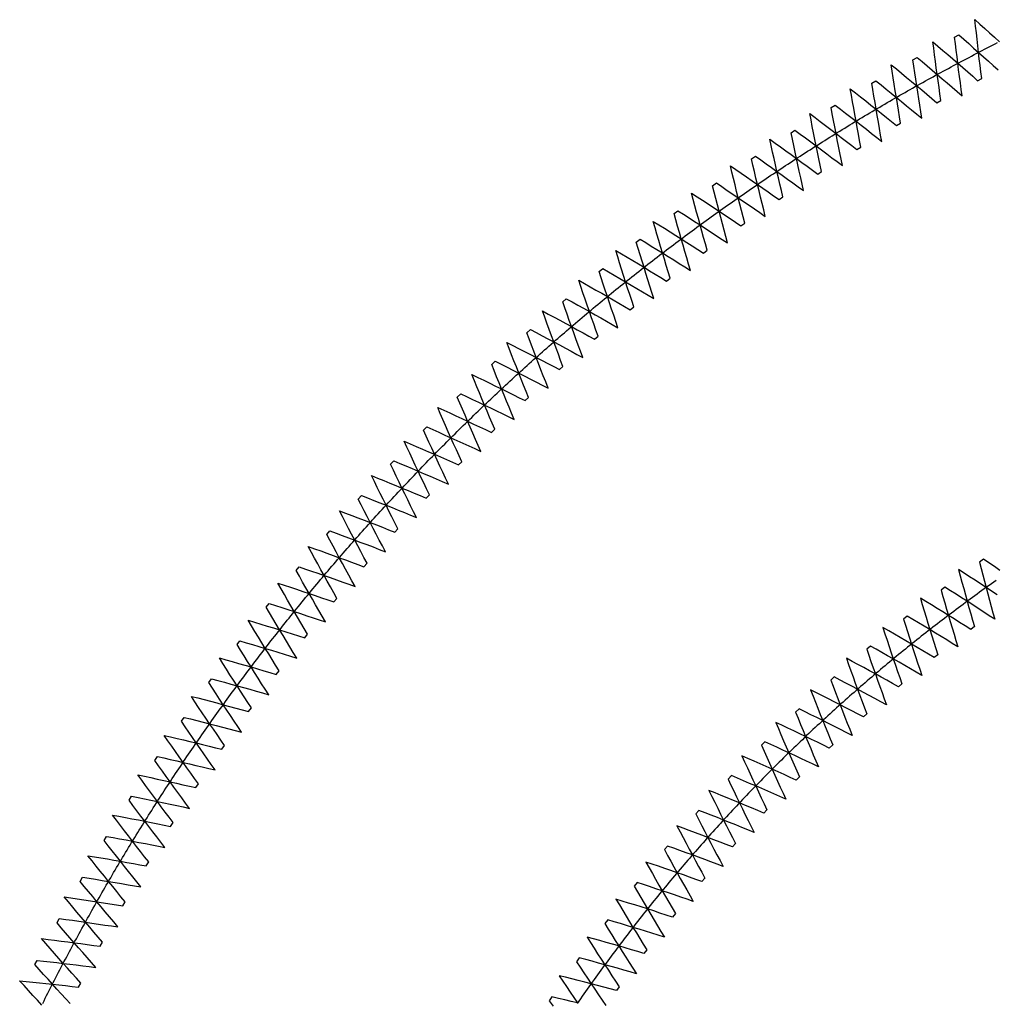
# Model space of a CAD drawing. Header units: metres. Extents: x -142 to 142, y -17 to 142.
# Drawn here: x -126.8 to -63.4, y 62.5 to 126.4 of the extents above; entities that cross this region are included whole.
import ezdxf

# ---------------------------------------------------------------- set-up
doc = ezdxf.new("R2010")
doc.units = ezdxf.units.M
for name, color, linetype in [('contour', 1, 'Continuous'), ('inner', 5, 'Continuous'), ('outer', 3, 'Continuous')]:
    doc.layers.add(name, color=color, linetype=linetype)

msp = doc.modelspace()

# ---------------------------------------------------------------- linework, layer by layer
at = {"layer": 'contour'}
for points in [[(-125.313, 62.423), (-125.228, 62.593), (-125.143, 62.762), (-125.058, 62.932), (-124.973, 63.101), (-124.887, 63.271), (-124.801, 63.44), (-124.715, 63.609), (-124.629, 63.778), (-124.542, 63.947), (-124.455, 64.116), (-124.368, 64.284), (-124.281, 64.453), (-124.194, 64.621), (-124.106, 64.79), (-124.018, 64.958), (-123.93, 65.126), (-123.841, 65.294), (-123.753, 65.462), (-123.664, 65.629), (-123.575, 65.797), (-123.486, 65.964), (-123.396, 66.132), (-123.306, 66.299), (-123.216, 66.466), (-123.126, 66.633), (-123.036, 66.8), (-122.945, 66.967), (-122.854, 67.133), (-122.763, 67.3), (-122.672, 67.466), (-122.58, 67.632), (-122.488, 67.798), (-122.396, 67.964), (-122.304, 68.13), (-122.212, 68.296), (-122.119, 68.462), (-122.026, 68.627), (-121.933, 68.792), (-121.839, 68.958), (-121.746, 69.123), (-121.652, 69.288), (-121.558, 69.452), (-121.464, 69.617), (-121.369, 69.782), (-121.275, 69.946), (-121.18, 70.111), (-121.085, 70.275), (-120.989, 70.439), (-120.894, 70.603), (-120.798, 70.767), (-120.702, 70.93), (-120.605, 71.094), (-120.509, 71.257), (-120.412, 71.421), (-120.315, 71.584), (-120.218, 71.747), (-120.121, 71.91), (-120.023, 72.072), (-119.925, 72.235), (-119.827, 72.398), (-119.729, 72.56), (-119.631, 72.722), (-119.532, 72.884), (-119.433, 73.046), (-119.334, 73.208), (-119.235, 73.37), (-119.135, 73.531), (-119.035, 73.693), (-118.935, 73.854), (-118.835, 74.015), (-118.735, 74.176), (-118.634, 74.337), (-118.533, 74.498), (-118.432, 74.658), (-118.331, 74.819), (-118.229, 74.979), (-118.127, 75.139), (-118.025, 75.3), (-117.923, 75.459), (-117.821, 75.619), (-117.718, 75.779), (-117.615, 75.938), (-117.512, 76.098), (-117.409, 76.257), (-117.306, 76.416), (-117.202, 76.575), (-117.098, 76.734), (-116.994, 76.892), (-116.889, 77.051), (-116.785, 77.209), (-116.68, 77.368), (-116.575, 77.526), (-116.47, 77.684), (-116.365, 77.841), (-116.259, 77.999), (-116.153, 78.157), (-116.047, 78.314), (-115.941, 78.471), (-115.834, 78.628), (-115.728, 78.785), (-115.621, 78.942), (-115.514, 79.099), (-115.406, 79.255), (-115.299, 79.412), (-115.191, 79.568), (-115.083, 79.724), (-114.975, 79.88), (-114.866, 80.036), (-114.758, 80.191), (-114.649, 80.347), (-114.54, 80.502), (-114.431, 80.657), (-114.321, 80.812), (-114.212, 80.967), (-114.102, 81.122), (-113.992, 81.277), (-113.881, 81.431), (-113.771, 81.585), (-113.66, 81.739), (-113.549, 81.893), (-113.438, 82.047), (-113.327, 82.201), (-113.215, 82.355), (-113.104, 82.508), (-112.992, 82.661), (-112.88, 82.814), (-112.767, 82.967), (-112.655, 83.12), (-112.542, 83.273), (-112.429, 83.425), (-112.316, 83.577), (-112.202, 83.73), (-112.089, 83.882), (-111.975, 84.034), (-111.861, 84.185), (-111.747, 84.337), (-111.632, 84.488), (-111.518, 84.639), (-111.403, 84.791), (-111.288, 84.941), (-111.172, 85.092), (-111.057, 85.243), (-110.941, 85.393), (-110.825, 85.544), (-110.709, 85.694), (-110.593, 85.844), (-110.477, 85.994), (-110.36, 86.143), (-110.243, 86.293), (-110.126, 86.442), (-110.009, 86.591), (-109.891, 86.74), (-109.774, 86.889), (-109.656, 87.038), (-109.538, 87.187), (-109.419, 87.335), (-109.301, 87.483), (-109.182, 87.631), (-109.063, 87.779), (-108.944, 87.927), (-108.825, 88.075), (-108.705, 88.222), (-108.586, 88.369), (-108.466, 88.516), (-108.346, 88.663), (-108.225, 88.81), (-108.105, 88.957), (-107.984, 89.103), (-107.863, 89.25), (-107.742, 89.396), (-107.621, 89.542), (-107.5, 89.687), (-107.378, 89.833), (-107.256, 89.979), (-107.134, 90.124), (-107.012, 90.269), (-106.889, 90.414), (-106.767, 90.559), (-106.644, 90.704), (-106.521, 90.848), (-106.397, 90.992), (-106.274, 91.136), (-106.15, 91.28), (-106.026, 91.424), (-105.902, 91.568), (-105.778, 91.711), (-105.654, 91.855), (-105.529, 91.998), (-105.404, 92.141), (-105.279, 92.284), (-105.154, 92.426), (-105.029, 92.569), (-104.903, 92.711), (-104.777, 92.853), (-104.651, 92.995), (-104.525, 93.137), (-104.399, 93.278), (-104.272, 93.42), (-104.146, 93.561), (-104.019, 93.702), (-103.892, 93.843), (-103.764, 93.984), (-103.637, 94.124), (-103.509, 94.265), (-103.381, 94.405), (-103.253, 94.545), (-103.125, 94.685), (-102.997, 94.825), (-102.868, 94.964), (-102.739, 95.104), (-102.61, 95.243), (-102.481, 95.382), (-102.351, 95.521), (-102.222, 95.659), (-102.092, 95.798), (-101.962, 95.936), (-101.832, 96.074), (-101.702, 96.212), (-101.571, 96.35), (-101.44, 96.487), (-101.31, 96.625), (-101.179, 96.762), (-101.047, 96.899), (-100.916, 97.036), (-100.784, 97.173), (-100.652, 97.309), (-100.52, 97.446), (-100.388, 97.582), (-100.256, 97.718), (-100.123, 97.854), (-99.991, 97.989), (-99.858, 98.125), (-99.724, 98.26), (-99.591, 98.395), (-99.458, 98.53), (-99.324, 98.665), (-99.19, 98.799), (-99.056, 98.934), (-98.922, 99.068), (-98.788, 99.202), (-98.653, 99.336), (-98.518, 99.469), (-98.383, 99.603), (-98.248, 99.736), (-98.113, 99.869), (-97.978, 100.002), (-97.842, 100.135), (-97.706, 100.267), (-97.57, 100.4), (-97.434, 100.532), (-97.297, 100.664), (-97.161, 100.796), (-97.024, 100.927), (-96.887, 101.059), (-96.75, 101.19), (-96.613, 101.321), (-96.476, 101.452), (-96.338, 101.582), (-96.2, 101.713), (-96.062, 101.843), (-95.924, 101.973), (-95.786, 102.103), (-95.647, 102.233), (-95.509, 102.363), (-95.37, 102.492), (-95.231, 102.621), (-95.091, 102.75), (-94.952, 102.879), (-94.813, 103.008), (-94.673, 103.136), (-94.533, 103.264), (-94.393, 103.392), (-94.253, 103.52), (-94.112, 103.648), (-93.972, 103.775), (-93.831, 103.903), (-93.69, 104.03), (-93.549, 104.157), (-93.408, 104.283), (-93.266, 104.41), (-93.124, 104.536), (-92.983, 104.662), (-92.841, 104.788), (-92.699, 104.914), (-92.556, 105.04), (-92.414, 105.165), (-92.271, 105.29), (-92.128, 105.415), (-91.985, 105.54), (-91.842, 105.665), (-91.699, 105.789), (-91.555, 105.913), (-91.412, 106.037), (-91.268, 106.161), (-91.124, 106.285), (-90.98, 106.408), (-90.835, 106.531), (-90.691, 106.654), (-90.546, 106.777), (-90.401, 106.9), (-90.256, 107.022), (-90.111, 107.145), (-89.966, 107.267), (-89.821, 107.388), (-89.675, 107.51), (-89.529, 107.632), (-89.383, 107.753), (-89.237, 107.874), (-89.091, 107.995), (-88.944, 108.115), (-88.797, 108.236), (-88.651, 108.356), (-88.504, 108.476), (-88.357, 108.596), (-88.209, 108.716), (-88.062, 108.835), (-87.914, 108.955), (-87.766, 109.074), (-87.619, 109.192), (-87.47, 109.311), (-87.322, 109.43), (-87.174, 109.548), (-87.025, 109.666), (-86.876, 109.784), (-86.728, 109.901), (-86.578, 110.019), (-86.429, 110.136), (-86.28, 110.253), (-86.13, 110.37), (-85.981, 110.487), (-85.831, 110.603), (-85.681, 110.719), (-85.531, 110.836), (-85.38, 110.951), (-85.23, 111.067), (-85.079, 111.182), (-84.928, 111.298), (-84.777, 111.413), (-84.626, 111.528), (-84.475, 111.642), (-84.324, 111.757), (-84.172, 111.871), (-84.02, 111.985), (-83.868, 112.099), (-83.716, 112.212), (-83.564, 112.325), (-83.412, 112.439), (-83.259, 112.552), (-83.107, 112.664), (-82.954, 112.777), (-82.801, 112.889), (-82.648, 113.001), (-82.495, 113.113), (-82.341, 113.225), (-82.188, 113.337), (-82.034, 113.448), (-81.88, 113.559), (-81.726, 113.67), (-81.572, 113.781), (-81.418, 113.891), (-81.263, 114.001), (-81.109, 114.111), (-80.954, 114.221), (-80.799, 114.331), (-80.644, 114.44), (-80.489, 114.549), (-80.333, 114.658), (-80.178, 114.767), (-80.022, 114.876), (-79.866, 114.984), (-79.71, 115.092), (-79.554, 115.2), (-79.398, 115.308), (-79.242, 115.416), (-79.085, 115.523), (-78.928, 115.63), (-78.772, 115.737), (-78.615, 115.844), (-78.458, 115.95), (-78.3, 116.056), (-78.143, 116.162), (-77.985, 116.268), (-77.828, 116.374), (-77.67, 116.479), (-77.512, 116.584), (-77.354, 116.689), (-77.196, 116.794), (-77.037, 116.899), (-76.879, 117.003), (-76.72, 117.107), (-76.561, 117.211), (-76.402, 117.315), (-76.243, 117.418), (-76.084, 117.521), (-75.925, 117.624), (-75.765, 117.727), (-75.605, 117.83), (-75.446, 117.932), (-75.286, 118.034), (-75.126, 118.136), (-74.965, 118.238), (-74.805, 118.339), (-74.645, 118.441), (-74.484, 118.542), (-74.323, 118.643), (-74.162, 118.743), (-74.001, 118.844), (-73.84, 118.944), (-73.679, 119.044), (-73.517, 119.144), (-73.356, 119.243), (-73.194, 119.343), (-73.032, 119.442), (-72.87, 119.541), (-72.708, 119.639), (-72.546, 119.738), (-72.383, 119.836), (-72.221, 119.934), (-72.058, 120.032), (-71.896, 120.129), (-71.733, 120.227), (-71.57, 120.324), (-71.406, 120.421), (-71.243, 120.517), (-71.08, 120.614), (-70.916, 120.71), (-70.752, 120.806), (-70.589, 120.902), (-70.425, 120.997), (-70.261, 121.093), (-70.096, 121.188), (-69.932, 121.283), (-69.768, 121.377), (-69.603, 121.472), (-69.438, 121.566), (-69.273, 121.66), (-69.108, 121.754), (-68.943, 121.848), (-68.778, 121.941), (-68.613, 122.034), (-68.447, 122.127), (-68.282, 122.22), (-68.116, 122.312), (-67.95, 122.404), (-67.784, 122.496), (-67.618, 122.588), (-67.452, 122.68), (-67.285, 122.771), (-67.119, 122.862), (-66.952, 122.953), (-66.785, 123.044), (-66.619, 123.134), (-66.452, 123.224), (-66.284, 123.314), (-66.117, 123.404), (-65.95, 123.493), (-65.782, 123.583), (-65.615, 123.672), (-65.447, 123.761), (-65.279, 123.849), (-65.111, 123.938), (-64.943, 124.026), (-64.775, 124.114), (-64.607, 124.201), (-64.438, 124.289), (-64.27, 124.376), (-64.101, 124.463), (-63.932, 124.55), (-63.764, 124.636), (-63.595, 124.723), (-63.425, 124.809), (-63.256, 124.895)], [(-63.348, 89.928), (-63.503, 89.819), (-63.658, 89.709), (-63.812, 89.599), (-63.967, 89.489), (-64.121, 89.378), (-64.275, 89.267), (-64.429, 89.156), (-64.583, 89.045), (-64.737, 88.934), (-64.89, 88.822), (-65.043, 88.71), (-65.196, 88.597), (-65.349, 88.485), (-65.501, 88.372), (-65.654, 88.259), (-65.806, 88.145), (-65.958, 88.032), (-66.11, 87.918), (-66.261, 87.804), (-66.413, 87.689), (-66.564, 87.574), (-66.715, 87.459), (-66.866, 87.344), (-67.016, 87.229), (-67.166, 87.113), (-67.317, 86.997), (-67.467, 86.881), (-67.616, 86.764), (-67.766, 86.647), (-67.915, 86.53), (-68.065, 86.413), (-68.214, 86.295), (-68.362, 86.178), (-68.511, 86.06), (-68.659, 85.941), (-68.808, 85.823), (-68.955, 85.704), (-69.103, 85.585), (-69.251, 85.465), (-69.398, 85.346), (-69.545, 85.226), (-69.692, 85.106), (-69.839, 84.985), (-69.985, 84.865), (-70.132, 84.744), (-70.278, 84.623), (-70.424, 84.501), (-70.569, 84.38), (-70.715, 84.258), (-70.86, 84.136), (-71.005, 84.013), (-71.15, 83.891), (-71.295, 83.768), (-71.439, 83.645), (-71.583, 83.521), (-71.727, 83.398), (-71.871, 83.274), (-72.015, 83.15), (-72.158, 83.025), (-72.301, 82.901), (-72.444, 82.776), (-72.587, 82.651), (-72.729, 82.526), (-72.872, 82.4), (-73.014, 82.274), (-73.155, 82.148), (-73.297, 82.022), (-73.438, 81.895), (-73.58, 81.768), (-73.721, 81.641), (-73.861, 81.514), (-74.002, 81.386), (-74.142, 81.259), (-74.282, 81.13), (-74.422, 81.002), (-74.562, 80.874), (-74.701, 80.745), (-74.84, 80.616), (-74.979, 80.487), (-75.118, 80.357), (-75.257, 80.227), (-75.395, 80.098), (-75.533, 79.967), (-75.671, 79.837), (-75.808, 79.706), (-75.946, 79.575), (-76.083, 79.444), (-76.22, 79.313), (-76.357, 79.181), (-76.493, 79.049), (-76.629, 78.917), (-76.765, 78.785), (-76.901, 78.652), (-77.037, 78.52), (-77.172, 78.387), (-77.307, 78.253), (-77.442, 78.12), (-77.577, 77.986), (-77.711, 77.852), (-77.846, 77.718), (-77.979, 77.584), (-78.113, 77.449), (-78.247, 77.314), (-78.38, 77.179), (-78.513, 77.044), (-78.646, 76.908), (-78.778, 76.772), (-78.911, 76.636), (-79.043, 76.5), (-79.175, 76.363), (-79.306, 76.227), (-79.438, 76.09), (-79.569, 75.953), (-79.7, 75.815), (-79.83, 75.678), (-79.961, 75.54), (-80.091, 75.402), (-80.221, 75.263), (-80.351, 75.125), (-80.48, 74.986), (-80.61, 74.847), (-80.739, 74.708), (-80.867, 74.569), (-80.996, 74.429), (-81.124, 74.289), (-81.252, 74.149), (-81.38, 74.009), (-81.508, 73.868), (-81.635, 73.727), (-81.762, 73.587), (-81.889, 73.445), (-82.015, 73.304), (-82.142, 73.162), (-82.268, 73.021), (-82.394, 72.878), (-82.519, 72.736), (-82.645, 72.594), (-82.77, 72.451), (-82.895, 72.308), (-83.019, 72.165), (-83.144, 72.022), (-83.268, 71.878), (-83.392, 71.734), (-83.515, 71.59), (-83.639, 71.446), (-83.762, 71.302), (-83.885, 71.157), (-84.007, 71.012), (-84.13, 70.867), (-84.252, 70.722), (-84.374, 70.577), (-84.495, 70.431), (-84.617, 70.285), (-84.738, 70.139), (-84.859, 69.993), (-84.979, 69.846), (-85.1, 69.699), (-85.22, 69.553), (-85.34, 69.405), (-85.459, 69.258), (-85.579, 69.111), (-85.698, 68.963), (-85.817, 68.815), (-85.935, 68.667), (-86.054, 68.518), (-86.172, 68.37), (-86.29, 68.221), (-86.407, 68.072), (-86.525, 67.923), (-86.642, 67.773), (-86.758, 67.624), (-86.875, 67.474), (-86.991, 67.324), (-87.107, 67.174), (-87.223, 67.024), (-87.338, 66.873), (-87.454, 66.722), (-87.569, 66.571), (-87.683, 66.42), (-87.798, 66.269), (-87.912, 66.117), (-88.026, 65.965), (-88.14, 65.813), (-88.253, 65.661), (-88.366, 65.509), (-88.479, 65.356), (-88.592, 65.203), (-88.704, 65.051), (-88.816, 64.897), (-88.928, 64.744), (-89.04, 64.591), (-89.151, 64.437), (-89.262, 64.283), (-89.373, 64.129), (-89.483, 63.975), (-89.594, 63.82), (-89.703, 63.665), (-89.813, 63.511), (-89.923, 63.356), (-90.032, 63.2), (-90.141, 63.045), (-90.249, 62.889), (-90.358, 62.733), (-90.466, 62.577), (-90.574, 62.421)]]:
    msp.add_lwpolyline(points, dxfattribs=at)
at = {"layer": 'inner'}
for points in [[(-125.365, 62.318), (-125.655, 62.633), (-125.945, 62.949), (-126.234, 63.265), (-126.522, 63.582), (-126.811, 63.899), (-126.384, 63.856), (-125.958, 63.813), (-125.531, 63.769), (-125.106, 63.724), (-124.68, 63.678), (-124.255, 63.631), (-123.83, 63.584), (-123.405, 63.535), (-122.98, 63.486), (-122.842, 63.753), (-123.127, 64.071), (-123.412, 64.39), (-123.696, 64.71), (-123.98, 65.03), (-124.263, 65.351), (-124.546, 65.673), (-124.828, 65.995), (-125.11, 66.318), (-125.391, 66.642), (-124.965, 66.59), (-124.54, 66.537), (-124.115, 66.484), (-123.69, 66.43), (-123.266, 66.374), (-122.841, 66.318), (-122.418, 66.262), (-121.994, 66.204), (-121.57, 66.145), (-121.426, 66.41), (-121.705, 66.734), (-121.983, 67.059), (-122.26, 67.384), (-122.537, 67.711), (-122.813, 68.038), (-123.088, 68.366), (-123.363, 68.694), (-123.638, 69.023), (-123.912, 69.353), (-123.488, 69.292), (-123.064, 69.23), (-122.64, 69.167), (-122.216, 69.104), (-121.793, 69.039), (-121.37, 68.974), (-120.948, 68.908), (-120.525, 68.841), (-120.103, 68.773), (-119.953, 69.035), (-120.225, 69.365), (-120.495, 69.696), (-120.766, 70.027), (-121.035, 70.36), (-121.304, 70.693), (-121.573, 71.026), (-121.84, 71.361), (-122.108, 71.696), (-122.374, 72.031), (-121.951, 71.961), (-121.529, 71.89), (-121.107, 71.818), (-120.685, 71.745), (-120.263, 71.672), (-119.841, 71.597), (-119.42, 71.522), (-119, 71.446), (-118.579, 71.369), (-118.424, 71.627), (-118.688, 71.963), (-118.951, 72.3), (-119.214, 72.637), (-119.476, 72.975), (-119.738, 73.314), (-119.999, 73.653), (-120.26, 73.994), (-120.519, 74.334), (-120.779, 74.676), (-120.358, 74.596), (-119.937, 74.516), (-119.516, 74.435), (-119.096, 74.353), (-118.676, 74.27), (-118.256, 74.187), (-117.837, 74.102), (-117.418, 74.017), (-116.999, 73.931), (-116.838, 74.185), (-117.094, 74.527), (-117.351, 74.87), (-117.606, 75.213), (-117.861, 75.556), (-118.115, 75.901), (-118.369, 76.246), (-118.622, 76.591), (-118.874, 76.938), (-119.126, 77.285), (-118.707, 77.196), (-118.288, 77.107), (-117.869, 77.016), (-117.451, 76.925), (-117.032, 76.834), (-116.615, 76.741), (-116.197, 76.648), (-115.78, 76.553), (-115.364, 76.458), (-115.197, 76.709), (-115.446, 77.056), (-115.695, 77.404), (-115.943, 77.753), (-116.19, 78.102), (-116.437, 78.452), (-116.683, 78.802), (-116.928, 79.153), (-117.173, 79.505), (-117.417, 79.857), (-117, 79.759), (-116.583, 79.661), (-116.166, 79.562), (-115.75, 79.462), (-115.334, 79.361), (-114.918, 79.259), (-114.503, 79.156), (-114.088, 79.053), (-113.673, 78.949), (-113.501, 79.196), (-113.743, 79.549), (-113.984, 79.902), (-114.224, 80.256), (-114.464, 80.61), (-114.703, 80.965), (-114.942, 81.321), (-115.179, 81.677), (-115.416, 82.034), (-115.653, 82.392), (-115.238, 82.285), (-114.823, 82.177), (-114.408, 82.069), (-113.994, 81.96), (-113.581, 81.85), (-113.167, 81.739), (-112.754, 81.628), (-112.342, 81.515), (-111.93, 81.402), (-111.752, 81.646), (-111.986, 82.003), (-112.219, 82.362), (-112.452, 82.721), (-112.684, 83.08), (-112.915, 83.441), (-113.146, 83.801), (-113.376, 84.163), (-113.605, 84.525), (-113.834, 84.888), (-113.421, 84.772), (-113.009, 84.655), (-112.597, 84.538), (-112.185, 84.42), (-111.774, 84.301), (-111.363, 84.181), (-110.952, 84.061), (-110.542, 83.939), (-110.133, 83.817), (-109.95, 84.057), (-110.176, 84.419), (-110.402, 84.783), (-110.626, 85.147), (-110.85, 85.511), (-111.074, 85.876), (-111.297, 86.242), (-111.519, 86.608), (-111.74, 86.975), (-111.961, 87.343), (-111.551, 87.218), (-111.141, 87.093), (-110.731, 86.966), (-110.323, 86.84), (-109.914, 86.712), (-109.506, 86.583), (-109.098, 86.454), (-108.691, 86.324), (-108.284, 86.193), (-108.096, 86.428), (-108.314, 86.795), (-108.532, 87.164), (-108.748, 87.532), (-108.965, 87.902), (-109.18, 88.272), (-109.395, 88.642), (-109.609, 89.013), (-109.822, 89.385), (-110.035, 89.757), (-109.627, 89.624), (-109.22, 89.489), (-108.814, 89.354), (-108.408, 89.218), (-108.002, 89.082), (-107.597, 88.944), (-107.192, 88.806), (-106.788, 88.667), (-106.384, 88.527), (-106.191, 88.758), (-106.401, 89.131), (-106.61, 89.503), (-106.819, 89.877), (-107.027, 90.251), (-107.234, 90.625), (-107.441, 91), (-107.647, 91.376), (-107.852, 91.752), (-108.057, 92.129), (-107.652, 91.987), (-107.248, 91.843), (-106.845, 91.699), (-106.442, 91.555), (-106.039, 91.409), (-105.637, 91.263), (-105.235, 91.116), (-104.834, 90.968), (-104.433, 90.82), (-104.236, 91.047), (-104.438, 91.423), (-104.639, 91.801), (-104.839, 92.179), (-105.039, 92.557), (-105.238, 92.936), (-105.437, 93.315), (-105.634, 93.695), (-105.831, 94.076), (-106.028, 94.457), (-105.626, 94.306), (-105.226, 94.154), (-104.825, 94.001), (-104.426, 93.848), (-104.026, 93.694), (-103.627, 93.539), (-103.229, 93.383), (-102.831, 93.227), (-102.434, 93.07), (-102.231, 93.292), (-102.425, 93.673), (-102.618, 94.055), (-102.81, 94.437), (-103.001, 94.819), (-103.192, 95.203), (-103.382, 95.586), (-103.572, 95.971), (-103.76, 96.355), (-103.948, 96.741), (-103.55, 96.581), (-103.153, 96.42), (-102.756, 96.259), (-102.36, 96.097), (-101.964, 95.934), (-101.569, 95.77), (-101.174, 95.606), (-100.779, 95.441), (-100.385, 95.275), (-100.178, 95.493), (-100.363, 95.878), (-100.548, 96.264), (-100.732, 96.65), (-100.915, 97.037), (-101.097, 97.424), (-101.279, 97.812), (-101.46, 98.2), (-101.64, 98.589), (-101.82, 98.978), (-101.426, 98.81), (-101.032, 98.641), (-100.639, 98.471), (-100.246, 98.3), (-99.854, 98.129), (-99.462, 97.957), (-99.071, 97.784), (-98.68, 97.61), (-98.289, 97.436), (-98.078, 97.649), (-98.254, 98.038), (-98.43, 98.428), (-98.606, 98.818), (-98.781, 99.209), (-98.955, 99.6), (-99.128, 99.992), (-99.3, 100.384), (-99.472, 100.776), (-99.643, 101.169), (-99.253, 100.992), (-98.863, 100.815), (-98.473, 100.636), (-98.084, 100.457), (-97.696, 100.277), (-97.308, 100.096), (-96.921, 99.915), (-96.534, 99.733), (-96.147, 99.55), (-95.931, 99.759), (-96.099, 100.152), (-96.267, 100.545), (-96.434, 100.939), (-96.6, 101.334), (-96.765, 101.728), (-96.93, 102.124), (-97.094, 102.519), (-97.257, 102.916), (-97.42, 103.312), (-97.033, 103.127), (-96.647, 102.941), (-96.261, 102.754), (-95.877, 102.566), (-95.492, 102.378), (-95.108, 102.189), (-94.725, 101.999), (-94.342, 101.809), (-93.96, 101.618), (-93.738, 101.822), (-93.898, 102.218), (-94.057, 102.615), (-94.216, 103.013), (-94.373, 103.41), (-94.53, 103.809), (-94.686, 104.208), (-94.841, 104.607), (-94.996, 105.006), (-95.15, 105.406), (-94.767, 105.213), (-94.385, 105.018), (-94.004, 104.823), (-93.623, 104.627), (-93.243, 104.431), (-92.863, 104.233), (-92.484, 104.035), (-92.106, 103.836), (-91.727, 103.637), (-91.502, 103.836), (-91.653, 104.236), (-91.803, 104.636), (-91.953, 105.037), (-92.102, 105.438), (-92.25, 105.84), (-92.397, 106.242), (-92.544, 106.645), (-92.69, 107.047), (-92.835, 107.451), (-92.457, 107.249), (-92.079, 107.046), (-91.702, 106.843), (-91.326, 106.638), (-90.95, 106.434), (-90.575, 106.228), (-90.2, 106.022), (-89.826, 105.815), (-89.452, 105.607), (-89.222, 105.802), (-89.365, 106.205), (-89.506, 106.608), (-89.647, 107.012), (-89.787, 107.416), (-89.926, 107.821), (-90.065, 108.226), (-90.203, 108.632), (-90.34, 109.038), (-90.476, 109.444), (-90.102, 109.234), (-89.729, 109.023), (-89.357, 108.812), (-88.985, 108.599), (-88.614, 108.386), (-88.243, 108.173), (-87.873, 107.958), (-87.503, 107.743), (-87.134, 107.528), (-86.9, 107.717), (-87.034, 108.123), (-87.166, 108.529), (-87.299, 108.936), (-87.43, 109.344), (-87.56, 109.751), (-87.69, 110.159), (-87.819, 110.568), (-87.947, 110.977), (-88.075, 111.386), (-87.706, 111.168), (-87.337, 110.949), (-86.969, 110.729), (-86.602, 110.509), (-86.236, 110.288), (-85.87, 110.066), (-85.504, 109.844), (-85.139, 109.621), (-84.775, 109.397), (-84.537, 109.581), (-84.662, 109.99), (-84.786, 110.399), (-84.909, 110.809), (-85.031, 111.219), (-85.153, 111.63), (-85.274, 112.04), (-85.394, 112.452), (-85.513, 112.863), (-85.631, 113.275), (-85.267, 113.049), (-84.904, 112.822), (-84.541, 112.594), (-84.178, 112.366), (-83.817, 112.137), (-83.456, 111.908), (-83.095, 111.677), (-82.735, 111.446), (-82.376, 111.215), (-82.134, 111.394), (-82.25, 111.805), (-82.365, 112.217), (-82.479, 112.629), (-82.592, 113.042), (-82.705, 113.455), (-82.817, 113.868), (-82.928, 114.282), (-83.038, 114.696), (-83.148, 115.111), (-82.789, 114.876), (-82.43, 114.642), (-82.072, 114.406), (-81.715, 114.17), (-81.358, 113.934), (-81.002, 113.696), (-80.647, 113.458), (-80.292, 113.219), (-79.938, 112.98), (-79.692, 113.154), (-79.799, 113.568), (-79.905, 113.982), (-80.01, 114.397), (-80.114, 114.811), (-80.218, 115.227), (-80.321, 115.643), (-80.423, 116.059), (-80.524, 116.475), (-80.625, 116.892), (-80.271, 116.65), (-79.917, 116.407), (-79.565, 116.164), (-79.213, 115.92), (-78.861, 115.676), (-78.51, 115.431), (-78.16, 115.185), (-77.811, 114.939), (-77.462, 114.692), (-77.212, 114.86), (-77.31, 115.276), (-77.407, 115.693), (-77.503, 116.109), (-77.599, 116.527), (-77.693, 116.944), (-77.787, 117.362), (-77.88, 117.78), (-77.972, 118.199), (-78.063, 118.617), (-77.715, 118.368), (-77.367, 118.118), (-77.019, 117.867), (-76.673, 117.616), (-76.327, 117.364), (-75.981, 117.111), (-75.637, 116.858), (-75.293, 116.604), (-74.949, 116.349), (-74.696, 116.512), (-74.785, 116.93), (-74.873, 117.349), (-74.96, 117.768), (-75.046, 118.187), (-75.132, 118.606), (-75.216, 119.026), (-75.3, 119.446), (-75.383, 119.866), (-75.465, 120.287), (-75.122, 120.03), (-74.78, 119.772), (-74.438, 119.514), (-74.097, 119.255), (-73.756, 118.996), (-73.417, 118.736), (-73.077, 118.475), (-72.739, 118.214), (-72.401, 117.952), (-72.144, 118.109), (-72.224, 118.529), (-72.303, 118.949), (-72.381, 119.37), (-72.458, 119.791), (-72.534, 120.212), (-72.61, 120.633), (-72.685, 121.055), (-72.758, 121.478), (-72.831, 121.9), (-72.494, 121.635), (-72.157, 121.37), (-71.821, 121.105), (-71.486, 120.838), (-71.151, 120.572), (-70.817, 120.304), (-70.484, 120.036), (-70.151, 119.768), (-69.819, 119.498), (-69.559, 119.65), (-69.629, 120.072), (-69.699, 120.494), (-69.768, 120.916), (-69.836, 121.338), (-69.903, 121.761), (-69.969, 122.184), (-70.035, 122.607), (-70.099, 123.031), (-70.163, 123.455), (-69.832, 123.183), (-69.501, 122.911), (-69.17, 122.638), (-68.841, 122.365), (-68.512, 122.09), (-68.184, 121.816), (-67.856, 121.541), (-67.53, 121.265), (-67.204, 120.989), (-66.94, 121.135), (-67.001, 121.558), (-67.062, 121.981), (-67.122, 122.404), (-67.18, 122.828), (-67.238, 123.252), (-67.295, 123.677), (-67.352, 124.102), (-67.407, 124.527), (-67.462, 124.952), (-67.136, 124.673), (-66.811, 124.393), (-66.487, 124.113), (-66.164, 123.833), (-65.841, 123.552), (-65.519, 123.27), (-65.197, 122.988), (-64.876, 122.705), (-64.556, 122.421), (-64.29, 122.562), (-64.342, 122.986), (-64.393, 123.41), (-64.444, 123.835), (-64.493, 124.26), (-64.542, 124.686), (-64.59, 125.111), (-64.637, 125.537), (-64.683, 125.963), (-64.728, 126.389), (-64.409, 126.103), (-64.09, 125.817), (-63.772, 125.53), (-63.455, 125.242), (-63.138, 124.954)], [(-63.109, 90.583), (-63.464, 90.824), (-63.819, 91.063), (-64.175, 91.302), (-64.428, 91.124), (-64.322, 90.709), (-64.216, 90.294), (-64.109, 89.879), (-64, 89.465), (-63.891, 89.051), (-63.78, 88.638), (-63.669, 88.225), (-63.556, 87.813), (-63.443, 87.401), (-63.799, 87.637), (-64.156, 87.872), (-64.514, 88.105), (-64.873, 88.338), (-65.232, 88.571), (-65.592, 88.802), (-65.953, 89.032), (-66.315, 89.262), (-66.677, 89.491), (-66.925, 89.306), (-66.808, 88.894), (-66.69, 88.482), (-66.572, 88.07), (-66.452, 87.659), (-66.331, 87.249), (-66.209, 86.839), (-66.086, 86.429), (-65.962, 86.02), (-65.838, 85.612), (-66.2, 85.837), (-66.564, 86.062), (-66.928, 86.286), (-67.293, 86.509), (-67.659, 86.731), (-68.025, 86.953), (-68.392, 87.173), (-68.76, 87.393), (-69.129, 87.611), (-69.371, 87.42), (-69.243, 87.011), (-69.114, 86.602), (-68.984, 86.194), (-68.852, 85.787), (-68.72, 85.38), (-68.587, 84.973), (-68.453, 84.567), (-68.318, 84.162), (-68.182, 83.757), (-68.551, 83.972), (-68.92, 84.187), (-69.29, 84.401), (-69.661, 84.613), (-70.033, 84.825), (-70.406, 85.037), (-70.779, 85.247), (-71.153, 85.456), (-71.527, 85.665), (-71.764, 85.466), (-71.625, 85.061), (-71.484, 84.656), (-71.343, 84.252), (-71.2, 83.848), (-71.057, 83.445), (-70.913, 83.042), (-70.767, 82.64), (-70.621, 82.239), (-70.474, 81.838), (-70.849, 82.043), (-71.224, 82.247), (-71.6, 82.451), (-71.977, 82.653), (-72.354, 82.855), (-72.732, 83.055), (-73.111, 83.255), (-73.491, 83.454), (-73.871, 83.652), (-74.102, 83.447), (-73.951, 83.046), (-73.8, 82.645), (-73.647, 82.245), (-73.494, 81.845), (-73.339, 81.446), (-73.184, 81.048), (-73.028, 80.65), (-72.87, 80.253), (-72.712, 79.856), (-73.092, 80.05), (-73.473, 80.244), (-73.854, 80.437), (-74.237, 80.629), (-74.62, 80.82), (-75.003, 81.01), (-75.387, 81.2), (-75.772, 81.388), (-76.158, 81.575), (-76.383, 81.364), (-76.222, 80.967), (-76.059, 80.571), (-75.896, 80.175), (-75.731, 79.78), (-75.566, 79.385), (-75.399, 78.991), (-75.232, 78.598), (-75.063, 78.205), (-74.894, 77.813), (-75.28, 77.997), (-75.666, 78.18), (-76.052, 78.362), (-76.44, 78.544), (-76.828, 78.724), (-77.217, 78.903), (-77.606, 79.082), (-77.996, 79.26), (-78.386, 79.436), (-78.606, 79.219), (-78.433, 78.827), (-78.26, 78.435), (-78.085, 78.044), (-77.91, 77.653), (-77.734, 77.263), (-77.557, 76.874), (-77.378, 76.485), (-77.199, 76.098), (-77.019, 75.71), (-77.41, 75.883), (-77.801, 76.056), (-78.192, 76.227), (-78.584, 76.398), (-78.977, 76.567), (-79.371, 76.736), (-79.765, 76.904), (-80.16, 77.071), (-80.555, 77.236), (-80.768, 77.013), (-80.585, 76.626), (-80.401, 76.239), (-80.216, 75.853), (-80.029, 75.467), (-79.842, 75.082), (-79.655, 74.698), (-79.466, 74.315), (-79.276, 73.932), (-79.085, 73.549), (-79.48, 73.712), (-79.876, 73.873), (-80.272, 74.034), (-80.669, 74.194), (-81.066, 74.352), (-81.464, 74.51), (-81.863, 74.667), (-82.262, 74.822), (-82.662, 74.977), (-82.869, 74.748), (-82.675, 74.366), (-82.48, 73.984), (-82.284, 73.603), (-82.088, 73.223), (-81.89, 72.844), (-81.692, 72.465), (-81.492, 72.087), (-81.292, 71.709), (-81.091, 71.332), (-81.49, 71.484), (-81.89, 71.634), (-82.29, 71.784), (-82.691, 71.932), (-83.093, 72.08), (-83.495, 72.227), (-83.898, 72.372), (-84.301, 72.517), (-84.705, 72.66), (-84.906, 72.426), (-84.701, 72.049), (-84.496, 71.673), (-84.29, 71.298), (-84.083, 70.923), (-83.875, 70.549), (-83.666, 70.176), (-83.456, 69.803), (-83.245, 69.432), (-83.034, 69.061), (-83.437, 69.201), (-83.841, 69.34), (-84.246, 69.479), (-84.651, 69.616), (-85.056, 69.753), (-85.462, 69.888), (-85.869, 70.023), (-86.276, 70.156), (-86.684, 70.288), (-86.878, 70.048), (-86.663, 69.677), (-86.448, 69.307), (-86.231, 68.937), (-86.013, 68.569), (-85.795, 68.201), (-85.576, 67.833), (-85.356, 67.467), (-85.135, 67.101), (-84.913, 66.736), (-85.321, 66.865), (-85.728, 66.993), (-86.136, 67.12), (-86.545, 67.247), (-86.954, 67.372), (-87.364, 67.496), (-87.774, 67.619), (-88.185, 67.741), (-88.596, 67.862), (-88.784, 67.617), (-88.558, 67.252), (-88.333, 66.888), (-88.106, 66.524), (-87.878, 66.162), (-87.65, 65.8), (-87.421, 65.439), (-87.191, 65.079), (-86.96, 64.719), (-86.728, 64.36), (-87.139, 64.478), (-87.55, 64.595), (-87.961, 64.711), (-88.373, 64.826), (-88.786, 64.939), (-89.199, 65.052), (-89.612, 65.164), (-90.026, 65.275), (-90.44, 65.384), (-90.621, 65.134), (-90.386, 64.775), (-90.15, 64.417), (-89.913, 64.06), (-89.676, 63.704), (-89.438, 63.349), (-89.198, 62.994), (-88.959, 62.64), (-88.718, 62.288)], [(-90.549, 62.457), (-90.965, 62.558), (-91.381, 62.659), (-91.798, 62.758), (-92.215, 62.856), (-92.389, 62.6), (-92.144, 62.249)]]:
    msp.add_lwpolyline(points, dxfattribs=at)
at = {"layer": 'outer'}
for points in [[(-123.528, 62.414), (-123.817, 62.729), (-124.105, 63.044), (-124.393, 63.361), (-124.68, 63.678), (-124.967, 63.996), (-125.253, 64.314), (-125.538, 64.634), (-125.824, 64.954), (-125.682, 65.227), (-125.256, 65.179), (-124.831, 65.13), (-124.405, 65.081), (-123.98, 65.03), (-123.555, 64.979), (-123.131, 64.926), (-122.707, 64.873), (-122.283, 64.819), (-121.859, 64.765), (-122.141, 65.085), (-122.423, 65.406), (-122.705, 65.728), (-122.985, 66.051), (-123.266, 66.374), (-123.545, 66.698), (-123.825, 67.023), (-124.103, 67.349), (-124.381, 67.675), (-124.234, 67.945), (-123.809, 67.888), (-123.385, 67.83), (-122.961, 67.771), (-122.537, 67.711), (-122.113, 67.65), (-121.69, 67.589), (-121.267, 67.526), (-120.844, 67.463), (-120.421, 67.399), (-120.697, 67.726), (-120.972, 68.053), (-121.246, 68.381), (-121.52, 68.71), (-121.793, 69.039), (-122.066, 69.369), (-122.338, 69.7), (-122.609, 70.032), (-122.88, 70.364), (-122.727, 70.631), (-122.303, 70.564), (-121.88, 70.497), (-121.458, 70.429), (-121.035, 70.36), (-120.613, 70.29), (-120.191, 70.219), (-119.769, 70.148), (-119.348, 70.075), (-118.927, 70.002), (-119.195, 70.335), (-119.463, 70.668), (-119.73, 71.002), (-119.997, 71.337), (-120.263, 71.672), (-120.528, 72.008), (-120.793, 72.344), (-121.057, 72.681), (-121.321, 73.019), (-121.162, 73.283), (-120.74, 73.207), (-120.318, 73.131), (-119.897, 73.054), (-119.476, 72.975), (-119.056, 72.896), (-118.635, 72.817), (-118.216, 72.736), (-117.796, 72.654), (-117.377, 72.572), (-117.638, 72.91), (-117.898, 73.25), (-118.158, 73.589), (-118.417, 73.929), (-118.676, 74.27), (-118.934, 74.612), (-119.191, 74.954), (-119.448, 75.297), (-119.704, 75.641), (-119.539, 75.901), (-119.119, 75.816), (-118.7, 75.73), (-118.28, 75.644), (-117.861, 75.556), (-117.442, 75.468), (-117.024, 75.379), (-116.606, 75.29), (-116.188, 75.199), (-115.771, 75.108), (-116.024, 75.452), (-116.277, 75.796), (-116.53, 76.141), (-116.781, 76.487), (-117.032, 76.834), (-117.283, 77.181), (-117.533, 77.528), (-117.782, 77.877), (-118.031, 78.226), (-117.86, 78.482), (-117.442, 78.388), (-117.025, 78.294), (-116.607, 78.198), (-116.19, 78.102), (-115.773, 78.005), (-115.357, 77.907), (-114.941, 77.808), (-114.525, 77.708), (-114.11, 77.607), (-114.356, 77.957), (-114.601, 78.307), (-114.846, 78.658), (-115.09, 79.009), (-115.334, 79.361), (-115.577, 79.713), (-115.819, 80.066), (-116.061, 80.42), (-116.302, 80.774), (-116.126, 81.027), (-115.71, 80.924), (-115.294, 80.82), (-114.879, 80.716), (-114.464, 80.61), (-114.049, 80.504), (-113.635, 80.397), (-113.222, 80.289), (-112.808, 80.18), (-112.395, 80.071), (-112.633, 80.425), (-112.871, 80.781), (-113.108, 81.137), (-113.345, 81.493), (-113.581, 81.85), (-113.816, 82.208), (-114.05, 82.566), (-114.284, 82.925), (-114.517, 83.284), (-114.336, 83.533), (-113.922, 83.421), (-113.509, 83.308), (-113.096, 83.195), (-112.684, 83.08), (-112.272, 82.965), (-111.86, 82.849), (-111.449, 82.732), (-111.038, 82.615), (-110.627, 82.496), (-110.858, 82.856), (-111.088, 83.216), (-111.317, 83.577), (-111.546, 83.939), (-111.774, 84.301), (-112.001, 84.664), (-112.228, 85.027), (-112.454, 85.391), (-112.679, 85.755), (-112.492, 86), (-112.081, 85.879), (-111.671, 85.757), (-111.26, 85.635), (-110.85, 85.511), (-110.441, 85.387), (-110.032, 85.262), (-109.623, 85.137), (-109.215, 85.01), (-108.807, 84.882), (-109.03, 85.247), (-109.252, 85.613), (-109.473, 85.978), (-109.694, 86.345), (-109.914, 86.712), (-110.133, 87.079), (-110.352, 87.447), (-110.57, 87.816), (-110.788, 88.185), (-110.595, 88.426), (-110.187, 88.296), (-109.779, 88.165), (-109.372, 88.034), (-108.965, 87.902), (-108.558, 87.769), (-108.151, 87.635), (-107.746, 87.5), (-107.34, 87.365), (-106.935, 87.229), (-107.15, 87.598), (-107.364, 87.968), (-107.577, 88.339), (-107.79, 88.71), (-108.002, 89.082), (-108.214, 89.454), (-108.424, 89.827), (-108.634, 90.2), (-108.844, 90.574), (-108.646, 90.811), (-108.241, 90.672), (-107.836, 90.532), (-107.431, 90.392), (-107.027, 90.251), (-106.623, 90.109), (-106.22, 89.966), (-105.817, 89.823), (-105.415, 89.679), (-105.013, 89.534), (-105.22, 89.908), (-105.426, 90.282), (-105.631, 90.657), (-105.835, 91.033), (-106.039, 91.409), (-106.243, 91.786), (-106.445, 92.163), (-106.647, 92.541), (-106.848, 92.92), (-106.646, 93.152), (-106.243, 93.004), (-105.841, 92.856), (-105.44, 92.707), (-105.039, 92.557), (-104.639, 92.406), (-104.238, 92.255), (-103.839, 92.103), (-103.44, 91.95), (-103.041, 91.796), (-103.239, 92.175), (-103.437, 92.554), (-103.634, 92.933), (-103.831, 93.313), (-104.026, 93.694), (-104.221, 94.075), (-104.416, 94.456), (-104.609, 94.839), (-104.802, 95.221), (-104.595, 95.449), (-104.196, 95.293), (-103.797, 95.136), (-103.399, 94.978), (-103.001, 94.819), (-102.604, 94.66), (-102.207, 94.5), (-101.811, 94.339), (-101.415, 94.178), (-101.02, 94.016), (-101.21, 94.398), (-101.4, 94.781), (-101.589, 95.165), (-101.777, 95.549), (-101.964, 95.934), (-102.151, 96.319), (-102.337, 96.705), (-102.522, 97.091), (-102.706, 97.478), (-102.494, 97.701), (-102.099, 97.536), (-101.704, 97.371), (-101.309, 97.204), (-100.915, 97.037), (-100.521, 96.869), (-100.128, 96.701), (-99.735, 96.531), (-99.343, 96.361), (-98.952, 96.19), (-99.134, 96.577), (-99.315, 96.964), (-99.495, 97.352), (-99.675, 97.74), (-99.854, 98.129), (-100.032, 98.518), (-100.209, 98.908), (-100.386, 99.298), (-100.562, 99.688), (-100.345, 99.907), (-99.953, 99.734), (-99.562, 99.559), (-99.171, 99.384), (-98.781, 99.209), (-98.391, 99.032), (-98.001, 98.855), (-97.613, 98.677), (-97.224, 98.499), (-96.836, 98.32), (-97.01, 98.71), (-97.182, 99.101), (-97.354, 99.493), (-97.526, 99.885), (-97.696, 100.277), (-97.866, 100.67), (-98.035, 101.064), (-98.203, 101.457), (-98.37, 101.852), (-98.149, 102.066), (-97.761, 101.884), (-97.373, 101.701), (-96.986, 101.518), (-96.6, 101.334), (-96.214, 101.149), (-95.828, 100.963), (-95.443, 100.777), (-95.059, 100.59), (-94.675, 100.402), (-94.84, 100.796), (-95.004, 101.191), (-95.168, 101.586), (-95.33, 101.982), (-95.492, 102.378), (-95.653, 102.775), (-95.814, 103.172), (-95.973, 103.569), (-96.132, 103.967), (-95.906, 104.176), (-95.522, 103.986), (-95.138, 103.795), (-94.756, 103.603), (-94.373, 103.41), (-93.991, 103.217), (-93.61, 103.023), (-93.229, 102.829), (-92.849, 102.633), (-92.469, 102.437), (-92.626, 102.835), (-92.781, 103.233), (-92.936, 103.632), (-93.09, 104.031), (-93.243, 104.431), (-93.396, 104.831), (-93.547, 105.231), (-93.698, 105.632), (-93.848, 106.033), (-93.617, 106.237), (-93.238, 106.039), (-92.859, 105.839), (-92.48, 105.639), (-92.102, 105.438), (-91.724, 105.237), (-91.347, 105.035), (-90.971, 104.832), (-90.595, 104.628), (-90.22, 104.424), (-90.367, 104.825), (-90.514, 105.227), (-90.66, 105.628), (-90.805, 106.031), (-90.95, 106.434), (-91.094, 106.837), (-91.237, 107.241), (-91.379, 107.645), (-91.52, 108.049), (-91.285, 108.248), (-90.91, 108.041), (-90.535, 107.834), (-90.161, 107.625), (-89.787, 107.416), (-89.414, 107.207), (-89.042, 106.996), (-88.67, 106.785), (-88.298, 106.574), (-87.927, 106.362), (-88.066, 106.766), (-88.204, 107.17), (-88.342, 107.575), (-88.478, 107.981), (-88.614, 108.386), (-88.749, 108.793), (-88.883, 109.199), (-89.016, 109.606), (-89.149, 110.014), (-88.909, 110.208), (-88.538, 109.993), (-88.168, 109.777), (-87.799, 109.561), (-87.43, 109.344), (-87.061, 109.126), (-86.694, 108.908), (-86.326, 108.689), (-85.96, 108.469), (-85.593, 108.249), (-85.723, 108.656), (-85.853, 109.063), (-85.981, 109.471), (-86.109, 109.879), (-86.236, 110.288), (-86.362, 110.697), (-86.487, 111.107), (-86.611, 111.516), (-86.735, 111.927), (-86.492, 112.115), (-86.125, 111.892), (-85.76, 111.668), (-85.395, 111.444), (-85.031, 111.219), (-84.668, 110.994), (-84.305, 110.767), (-83.942, 110.54), (-83.58, 110.313), (-83.219, 110.084), (-83.34, 110.494), (-83.461, 110.904), (-83.58, 111.315), (-83.699, 111.726), (-83.817, 112.137), (-83.934, 112.549), (-84.05, 112.961), (-84.166, 113.374), (-84.28, 113.786), (-84.033, 113.969), (-83.672, 113.739), (-83.311, 113.507), (-82.952, 113.275), (-82.592, 113.042), (-82.234, 112.809), (-81.876, 112.574), (-81.518, 112.34), (-81.162, 112.104), (-80.805, 111.868), (-80.917, 112.281), (-81.029, 112.693), (-81.14, 113.106), (-81.249, 113.52), (-81.358, 113.934), (-81.466, 114.348), (-81.574, 114.762), (-81.68, 115.177), (-81.786, 115.592), (-81.534, 115.77), (-81.178, 115.531), (-80.823, 115.292), (-80.468, 115.052), (-80.114, 114.811), (-79.761, 114.57), (-79.408, 114.328), (-79.056, 114.086), (-78.704, 113.843), (-78.353, 113.599), (-78.456, 114.014), (-78.559, 114.429), (-78.661, 114.844), (-78.761, 115.26), (-78.861, 115.676), (-78.96, 116.092), (-79.059, 116.509), (-79.156, 116.926), (-79.253, 117.344), (-78.997, 117.516), (-78.647, 117.269), (-78.297, 117.023), (-77.947, 116.775), (-77.599, 116.527), (-77.25, 116.278), (-76.903, 116.028), (-76.556, 115.778), (-76.21, 115.527), (-75.864, 115.276), (-75.958, 115.693), (-76.052, 116.11), (-76.144, 116.528), (-76.236, 116.945), (-76.327, 117.364), (-76.417, 117.782), (-76.506, 118.201), (-76.594, 118.62), (-76.682, 119.04), (-76.423, 119.206), (-76.078, 118.952), (-75.733, 118.698), (-75.389, 118.442), (-75.046, 118.187), (-74.703, 117.93), (-74.361, 117.673), (-74.02, 117.416), (-73.68, 117.157), (-73.339, 116.899), (-73.424, 117.318), (-73.509, 117.737), (-73.592, 118.156), (-73.675, 118.576), (-73.756, 118.996), (-73.837, 119.416), (-73.917, 119.837), (-73.997, 120.258), (-74.075, 120.679), (-73.813, 120.84), (-73.473, 120.578), (-73.134, 120.317), (-72.796, 120.054), (-72.458, 119.791), (-72.121, 119.527), (-71.785, 119.263), (-71.449, 118.998), (-71.114, 118.732), (-70.78, 118.466), (-70.856, 118.887), (-70.931, 119.307), (-71.005, 119.729), (-71.079, 120.15), (-71.151, 120.572), (-71.223, 120.994), (-71.294, 121.416), (-71.364, 121.839), (-71.433, 122.262), (-71.167, 122.417), (-70.833, 122.148), (-70.5, 121.879), (-70.167, 121.609), (-69.836, 121.338), (-69.505, 121.067), (-69.174, 120.796), (-68.844, 120.523), (-68.515, 120.251), (-68.187, 119.977), (-68.253, 120.399), (-68.319, 120.822), (-68.384, 121.244), (-68.449, 121.667), (-68.512, 122.09), (-68.575, 122.514), (-68.636, 122.938), (-68.697, 123.362), (-68.757, 123.786), (-68.488, 123.935), (-68.16, 123.659), (-67.833, 123.383), (-67.506, 123.106), (-67.18, 122.828), (-66.855, 122.55), (-66.531, 122.271), (-66.207, 121.992), (-65.884, 121.712), (-65.561, 121.432), (-65.619, 121.855), (-65.676, 122.279), (-65.731, 122.703), (-65.787, 123.127), (-65.841, 123.552), (-65.894, 123.976), (-65.947, 124.401), (-65.998, 124.827), (-66.049, 125.252), (-65.776, 125.395), (-65.455, 125.112), (-65.133, 124.829), (-64.813, 124.545), (-64.493, 124.26), (-64.174, 123.975), (-63.856, 123.689), (-63.538, 123.403), (-63.221, 123.116)], [(-63.289, 88.99), (-63.644, 89.228), (-64, 89.465), (-64.357, 89.701), (-64.715, 89.937), (-65.073, 90.171), (-65.433, 90.405), (-65.792, 90.639), (-65.683, 90.224), (-65.572, 89.81), (-65.459, 89.396), (-65.346, 88.983), (-65.232, 88.571), (-65.117, 88.159), (-65.001, 87.747), (-64.884, 87.336), (-64.766, 86.925), (-65.006, 86.745), (-65.366, 86.975), (-65.727, 87.204), (-66.089, 87.432), (-66.452, 87.659), (-66.815, 87.886), (-67.179, 88.111), (-67.544, 88.336), (-67.91, 88.56), (-68.276, 88.783), (-68.155, 88.371), (-68.032, 87.961), (-67.909, 87.55), (-67.784, 87.141), (-67.659, 86.731), (-67.532, 86.322), (-67.405, 85.914), (-67.276, 85.507), (-67.147, 85.099), (-67.382, 84.913), (-67.748, 85.133), (-68.116, 85.352), (-68.484, 85.569), (-68.852, 85.787), (-69.222, 86.003), (-69.592, 86.218), (-69.963, 86.433), (-70.335, 86.646), (-70.707, 86.859), (-70.574, 86.451), (-70.441, 86.044), (-70.306, 85.637), (-70.17, 85.231), (-70.033, 84.825), (-69.895, 84.42), (-69.757, 84.016), (-69.617, 83.612), (-69.476, 83.208), (-69.706, 83.015), (-70.079, 83.225), (-70.452, 83.434), (-70.826, 83.641), (-71.2, 83.848), (-71.576, 84.054), (-71.952, 84.259), (-72.329, 84.463), (-72.706, 84.666), (-73.084, 84.869), (-72.94, 84.465), (-72.795, 84.061), (-72.649, 83.658), (-72.502, 83.256), (-72.354, 82.855), (-72.205, 82.453), (-72.055, 82.053), (-71.904, 81.653), (-71.753, 81.253), (-71.977, 81.054), (-72.355, 81.254), (-72.734, 81.452), (-73.114, 81.649), (-73.494, 81.845), (-73.875, 82.041), (-74.256, 82.235), (-74.639, 82.429), (-75.021, 82.622), (-75.405, 82.814), (-75.25, 82.414), (-75.094, 82.014), (-74.937, 81.616), (-74.779, 81.218), (-74.62, 80.82), (-74.46, 80.423), (-74.299, 80.027), (-74.137, 79.632), (-73.974, 79.236), (-74.193, 79.031), (-74.577, 79.22), (-74.961, 79.407), (-75.346, 79.594), (-75.731, 79.78), (-76.117, 79.965), (-76.504, 80.149), (-76.891, 80.331), (-77.28, 80.514), (-77.668, 80.695), (-77.502, 80.299), (-77.335, 79.905), (-77.167, 79.51), (-76.998, 79.117), (-76.828, 78.724), (-76.657, 78.332), (-76.485, 77.94), (-76.312, 77.549), (-76.139, 77.159), (-76.352, 76.947), (-76.741, 77.125), (-77.13, 77.302), (-77.52, 77.478), (-77.91, 77.653), (-78.301, 77.827), (-78.693, 78), (-79.085, 78.173), (-79.478, 78.344), (-79.872, 78.514), (-79.695, 78.124), (-79.517, 77.734), (-79.338, 77.344), (-79.158, 76.955), (-78.977, 76.567), (-78.796, 76.18), (-78.613, 75.793), (-78.43, 75.407), (-78.245, 75.022), (-78.453, 74.805), (-78.846, 74.972), (-79.24, 75.138), (-79.634, 75.303), (-80.029, 75.467), (-80.425, 75.63), (-80.822, 75.793), (-81.219, 75.954), (-81.616, 76.114), (-82.014, 76.273), (-81.826, 75.888), (-81.638, 75.503), (-81.448, 75.119), (-81.258, 74.735), (-81.066, 74.352), (-80.874, 73.97), (-80.681, 73.588), (-80.487, 73.208), (-80.291, 72.827), (-80.493, 72.605), (-80.891, 72.761), (-81.289, 72.916), (-81.688, 73.07), (-82.088, 73.223), (-82.488, 73.375), (-82.888, 73.527), (-83.29, 73.677), (-83.692, 73.826), (-84.094, 73.974), (-83.896, 73.594), (-83.696, 73.215), (-83.496, 72.836), (-83.295, 72.457), (-83.093, 72.08), (-82.89, 71.703), (-82.687, 71.327), (-82.482, 70.952), (-82.276, 70.577), (-82.472, 70.349), (-82.874, 70.494), (-83.276, 70.638), (-83.679, 70.781), (-84.083, 70.923), (-84.487, 71.064), (-84.892, 71.204), (-85.297, 71.343), (-85.703, 71.481), (-86.109, 71.618), (-85.9, 71.244), (-85.691, 70.87), (-85.48, 70.497), (-85.269, 70.124), (-85.056, 69.753), (-84.843, 69.382), (-84.629, 69.011), (-84.414, 68.642), (-84.198, 68.273), (-84.387, 68.04), (-84.793, 68.173), (-85.199, 68.306), (-85.606, 68.438), (-86.013, 68.569), (-86.421, 68.699), (-86.83, 68.827), (-87.239, 68.955), (-87.648, 69.082), (-88.058, 69.208), (-87.839, 68.839), (-87.619, 68.471), (-87.398, 68.104), (-87.177, 67.737), (-86.954, 67.372), (-86.731, 67.007), (-86.507, 66.643), (-86.282, 66.279), (-86.056, 65.916), (-86.238, 65.678), (-86.647, 65.8), (-87.057, 65.922), (-87.467, 66.042), (-87.878, 66.162), (-88.29, 66.28), (-88.702, 66.398), (-89.114, 66.514), (-89.527, 66.63), (-89.94, 66.744), (-89.711, 66.382), (-89.481, 66.02), (-89.25, 65.659), (-89.018, 65.299), (-88.786, 64.939), (-88.552, 64.581), (-88.318, 64.223), (-88.083, 63.866), (-87.847, 63.509), (-88.023, 63.266), (-88.435, 63.377), (-88.848, 63.487), (-89.262, 63.596), (-89.676, 63.704), (-90.09, 63.811), (-90.505, 63.917), (-90.921, 64.022), (-91.337, 64.126), (-91.753, 64.229), (-91.514, 63.873), (-91.274, 63.518), (-91.033, 63.164), (-90.791, 62.81), (-90.549, 62.457)]]:
    msp.add_lwpolyline(points, dxfattribs=at)

doc.saveas('drawing.dxf')
